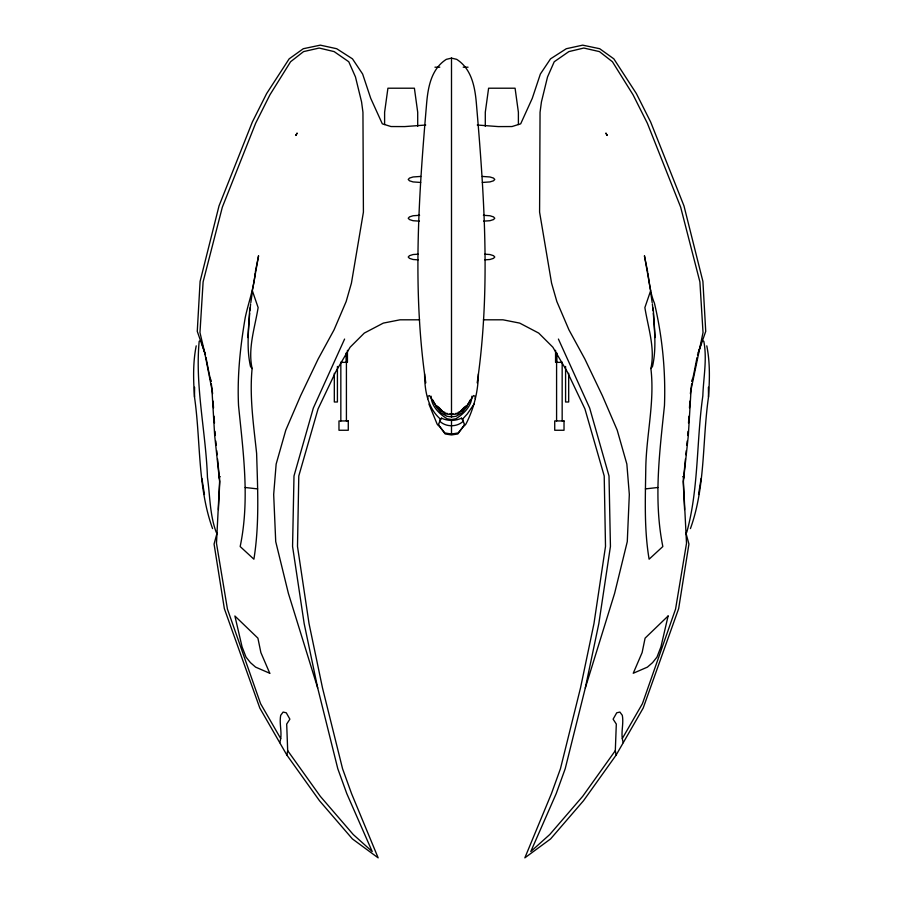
<?xml version="1.0" encoding="UTF-8"?>
<svg xmlns="http://www.w3.org/2000/svg" width="903" height="903" viewBox="0 0 903 903"><rect width="100%" height="100%" fill="white"/><g stroke="black" fill="none" stroke-linecap="round" stroke-linejoin="round"><path stroke-width="1.35" d="M451.5 413.822L451.5 58.108L456.715 59.361C472.393 69.452 475.238 88.686 476.57 105.753C484.459 197.813 490.668 291.206 477.19 382.883M690.434 528.594C705.615 486.582 702.207 440.619 708.505 396.993L708.415 387.206M255.165 272.988C253.912 288.305 248.415 302.584 245.244 317.517C240.266 346.617 237.128 376.054 238.539 405.605C243.212 452.324 249.928 499.946 240.164 546.541L253.89 559.194C259.556 524.293 257.637 488.658 256.621 453.441C253.664 425.268 249.375 397.004 252.106 368.559C247.715 348.186 254.928 327.563 258.123 307.584L252.355 290.732L258.563 255.775L255.368 271.735M647.632 271.735L644.437 255.775L650.645 290.732L644.877 307.584C648.072 327.563 655.285 348.186 650.894 368.559C654.901 402.309 646.153 435.438 645.769 469.041C645.329 499.088 644.099 529.451 649.11 559.194L662.836 546.541C653.4 499.969 659.596 452.313 664.461 405.605C665.759 371.201 662.328 336.627 654.427 303.137C650.341 293.509 649.415 283.192 647.835 272.988M483.398 319.809L502.971 319.809L519.699 323.105L538.719 333.094L552.85 347.181L567.163 371.596L584.93 408.901L604.209 475.971L605.507 546.417L593.96 623.623L580.482 688.03L560.436 768.758L551.44 793.624L524.846 857.85L550.604 838.91L583.507 800.724L616.128 755.077L615.315 750.664L616.309 724.059L613.103 719.172L616.726 712.794L619.887 712.072L622.302 715.311C624.041 724.624 620.158 733.62 623.273 742.661M218.413 509.552L219.79 481.513L217.544 458.893M708.505 396.993C709.656 379.96 710.164 362.69 706.789 345.849M427.706 398.754L427.83 396.327L429.456 395.559L437.3 407.614L445.145 413.822L451.5 414.601L457.855 413.822L465.7 407.614L473.544 395.559L475.17 396.327L475.294 398.754M431.137 396.214C431.126 405.978 439.389 414.025 447.222 418.834L451.5 419.5L455.778 418.834C463.611 414.025 471.874 405.978 471.863 396.214M684.587 509.552L683.21 481.513L683.673 475.802M690.389 393.64L691.675 383.877M247.907 337.564L249.804 308.058M687.725 435.528L687.996 431.363M688.515 423.055L688.955 416.181M689.474 407.953L689.915 401.09M478.409 373.932C478.15 391.496 473.894 408.788 465.767 424.365M249.668 313.307C248.449 330.983 246.53 349.009 250.503 366.494L252.106 368.559M249.905 310.79L250.628 303.939M683.537 478.579L685.456 458.893M685.862 454.773L686.257 450.653M686.799 445.156L687.194 441.025M194.585 387.206L194.495 396.993C200.793 440.619 197.385 486.582 212.566 528.594M279.727 742.661C282.842 733.62 278.959 724.624 280.698 715.311L283.113 712.072L286.274 712.794L289.897 719.172L286.691 724.059L287.685 750.664L286.872 755.077L319.493 800.724L352.396 838.91L378.154 857.85L351.56 793.624L342.564 768.758L322.518 688.03L309.04 623.623L297.493 546.417L298.791 475.971L318.07 408.901L335.837 371.596L350.15 347.181L364.281 333.094L383.301 323.105L400.029 319.809L419.602 319.809M250.82 302.618L252.343 292.053M697.511 355.014L701.45 342.768M692.059 381.405L692.466 378.831M698.55 494.505L701.1 478.466M196.211 345.849C192.836 362.69 193.344 379.96 194.495 396.993M697.014 357.532L693.899 373.447M615.315 750.664L582.695 796.322L549.792 834.496L530.783 851.552L556.203 793.624L565.199 768.758L585.291 688.03L614.616 593.35L627.28 541.608L629.323 494.483L626.851 464.074L617.189 430.11L602.414 395.762L584.862 359.033L568.946 329.843L556.846 301.546L551.575 283.17L539.588 212.126L540.05 112.288L541.428 101.926L547.534 76.924L554.239 61.743L568.845 51.606L583.812 48.04L599.445 51.606L612.426 61.743L633.071 94.826L647.349 123.237L680.659 207.148L699.893 281.883L703.031 332.552L691.066 389.554L688.323 435.528L683.39 481.513L686.517 543.29L675.557 609.119L642.428 703.663L622.302 738.552M585.291 688.03L598.824 623.623L610.439 546.417L609.006 475.971L589.67 408.054L558.415 339.065M692.149 381.371L693.606 374.768M217.205 532.522L214.067 544.069L224.35 608.645L259.816 708.065L286.872 755.077M698.335 352.554L705.728 331.356L702.906 281.42L683.989 205.94L650.668 122.04L636.401 93.63L613.848 58.853L599.694 48.717L582.683 45.15L566.316 48.717L550.525 58.853L540.366 74.035L532.262 98.371L520.692 123.824L512.001 126.544L498.309 126.589L477.269 125.02M440.393 419.094L438.271 425.618L438.271 424.85L444.84 432.943L451.5 434.072L458.16 432.943L464.729 424.85L464.729 425.618L462.607 419.094L461.501 418.168C455.112 421.148 447.888 421.148 441.499 418.168L440.393 419.094C427.491 407.704 424.647 390.423 424.591 373.932M439.592 421.43L441.499 418.168M470.587 399.487L466.501 407.095L461.851 412.953L456.173 416.227L451.5 416.926L446.827 416.227L441.149 412.953L436.499 407.095L432.413 399.487M686.754 532.364C698.866 488.263 696.371 441.059 702.827 395.954C703.414 377.849 707.275 359.202 703.821 341.289L701.823 340.578M344.585 339.065L313.33 408.054L293.994 475.971L292.561 546.417L304.176 623.623L317.709 688.03L337.801 768.758L346.797 793.624L372.217 851.552L353.208 834.496L320.305 796.322L287.685 750.664M616.128 755.077L643.184 708.065L678.65 608.645L688.933 544.069L685.795 532.522M464.345 407.163L460.688 411.079M474.086 404.047L467.382 413.822L462.607 419.094M464.842 424.387L457.821 433.971L451.5 434.953L445.179 433.971L438.158 424.387M465.903 405.955L461.444 410.933M650.894 368.559L652.497 366.494C656.47 349.009 654.551 330.983 653.332 313.307M463.408 421.046C457.336 427.3 445.664 427.3 439.592 421.046M457.844 412.547L460.237 411.463M201.177 340.578L199.179 341.289C194.935 386.461 205.929 432.232 207.453 477.439C210.049 495.691 209.744 514.958 216.246 532.364M451.5 58.108L446.285 59.361C430.607 69.452 427.762 88.686 426.43 105.753C418.541 197.813 412.332 291.206 425.81 382.883M455.496 413.495L456.625 413.314M449.502 414.059L453.498 414.059M645.385 488.907L657.813 487.496M425.731 125.02L404.691 126.589L390.999 126.544L382.308 123.824L370.738 98.371L362.634 74.035L352.475 58.853L336.684 48.717L320.317 45.15L303.306 48.717L289.152 58.853L266.599 93.63L252.332 122.04L219.011 205.94L200.094 281.42L197.272 331.356L204.665 352.554L211.934 389.554L214.677 435.528L219.61 481.513L216.483 543.29L227.443 609.119L260.572 703.663L280.698 738.552M420.685 176.435L413.077 176.965L409.488 178.094L408.235 179.449L409.488 180.792L413.077 181.921L420.685 182.451M482.315 182.451L489.923 181.921L493.512 180.792L494.765 179.449L493.512 178.094L489.923 176.965L482.315 176.435M419.602 215.298L413.077 215.749L409.488 216.889L408.235 218.233L409.488 219.576L413.077 220.716L419.432 221.145M483.568 221.145L489.923 220.716L493.512 219.576L494.765 218.233L493.512 216.889L489.923 215.749L483.398 215.298M418.145 254.183L413.077 254.533L409.488 255.673L408.235 257.016L409.488 258.36L413.077 259.5L418.145 259.85M484.855 259.85L489.923 259.5L493.512 258.36L494.765 257.016L493.512 255.673L489.923 254.533L484.855 254.183M219.271 476.761L220.298 476.705M434.953 67.194L439.795 67.194M463.205 67.194L468.047 67.194M340.781 362.351L347.441 362.351L347.441 350.33M562.219 362.351L555.559 362.351L555.559 350.33M682.702 476.705L683.729 476.761M245.187 487.496L257.615 488.907M446.375 413.314L447.504 413.495M442.763 411.463L445.156 412.547M442.312 411.079L438.655 407.163M441.556 410.933L437.097 405.955M461.501 418.168L463.408 421.43M437.233 424.365L428.914 404.047M317.709 688.03L288.384 593.35L275.72 541.608L273.677 494.483L276.149 464.074L285.811 430.11L300.586 395.762L318.138 359.033L334.054 329.843L346.154 301.546L351.425 283.17L363.412 212.126L362.95 112.288L361.572 101.926L355.466 76.924L348.761 61.743L334.155 51.606L319.188 48.04L303.555 51.606L290.574 61.743L269.929 94.826L255.651 123.237L222.341 207.148L203.107 281.883L199.969 332.552L204.665 352.554M209.394 374.768L210.851 381.371M209.101 373.447L205.986 357.532M201.55 342.768L205.489 355.014M210.534 378.831L210.941 381.405M211.325 383.877L212.611 393.64M201.9 478.466L204.45 494.505M650.657 292.053L652.18 302.618M652.372 303.939L653.095 310.79M215.806 441.025L216.201 445.156M216.743 450.653L217.138 454.773M653.196 308.058L655.093 337.564M213.085 401.09L213.526 407.953M214.045 416.181L214.485 423.055M215.004 431.363L215.275 435.528M219.327 475.802L219.463 478.579M568.687 373.289L568.687 401.993L565.583 401.993L565.583 366.46M562.163 362.351L562.163 420.945M556.914 353.084L556.914 362.351M556.587 362.351L556.587 420.945M518.39 124.558L518.39 112.254L515.082 88.212L488.602 88.212L485.295 112.254L485.295 126.33M451.5 414.308L451.5 416.926M451.5 420.809L451.5 434.072M417.705 126.33L417.705 112.254L414.398 88.212L387.918 88.212L384.61 112.254L384.61 124.558M346.413 362.351L346.413 420.945M346.086 353.084L346.086 362.351M340.837 362.351L340.837 420.945M337.417 366.46L337.417 401.993L334.313 401.993L334.313 373.289M668.107 615.993L660.94 646.841L656.978 657.091L652.576 662.621L647.417 667.125L633.24 673.266L642.123 652.576L645.092 638.15L668.107 615.993M296.184 134.852L295.924 135.461L297.121 133.046L296.184 134.852M348.276 420.945L338.975 420.945L338.975 430.257L348.276 430.257L348.276 420.945M564.025 420.945L554.724 420.945L554.724 430.257L564.025 430.257L564.025 420.945M269.76 673.266L255.583 667.125L250.424 662.621L246.022 657.091L242.06 646.841L234.893 615.993L257.908 638.15L260.877 652.576L269.76 673.266M606.816 134.852L605.879 133.046L607.076 135.461L606.816 134.852"/></g></svg>
